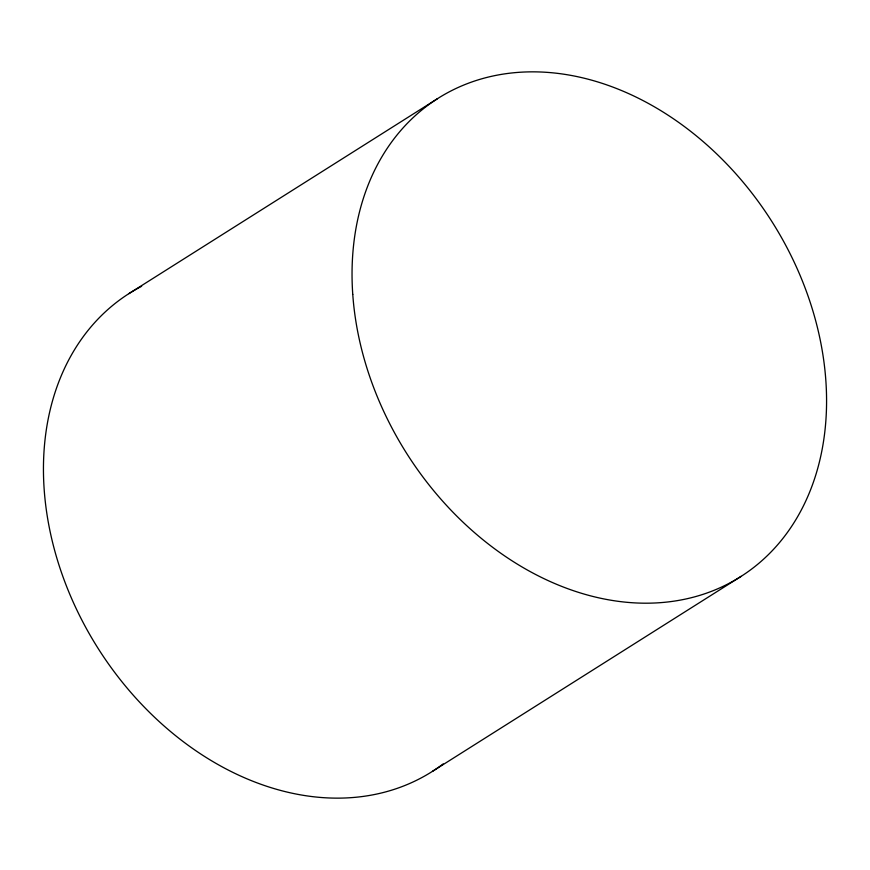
<?xml version="1.0" encoding="UTF-8"?>
<svg xmlns="http://www.w3.org/2000/svg" width="870" height="870" viewBox="0 0 870 870"><rect width="100%" height="100%" fill="white"/><g stroke="black" fill="none" stroke-linecap="round" stroke-linejoin="round"><path stroke-width="1.3" d="M128.869 293.647L437.447 98.712M432.553 771.288L741.131 576.353M443.189 763.893A283 216.293 57.7 0 1 97.788 647.9A283 216.293 57.7 0 1 141.647 286.274M352.763 294.419A283 216.293 57.7 0 0 723.535 586.13A283 216.293 57.7 0 0 691.563 132.044A283 216.293 57.7 0 0 352.763 294.419"/></g></svg>
